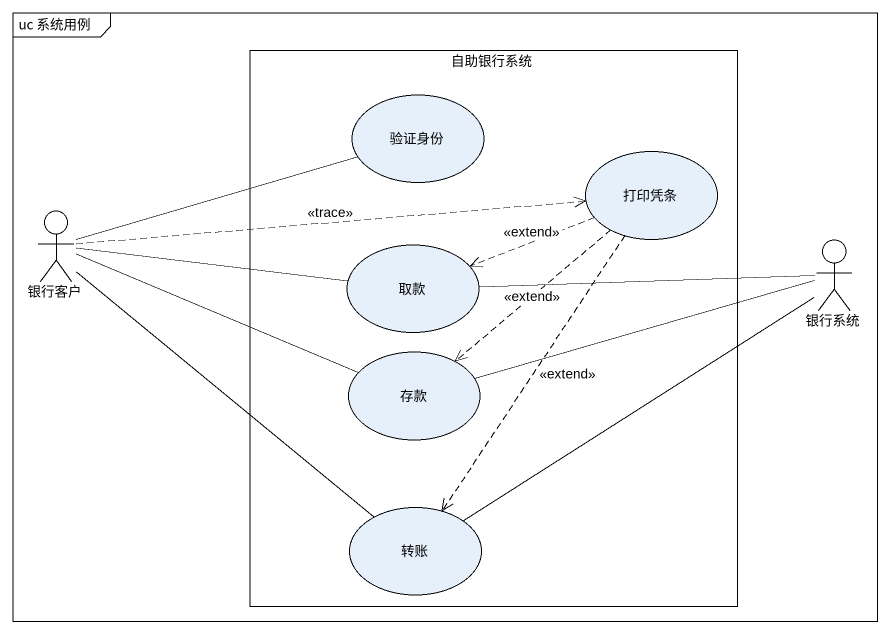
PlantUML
@startuml
mainframe uc 系统用例
rectangle 自助银行系统 {
  usecase 验证身份
  usecase 打印凭条
  usecase 取款
  usecase 存款
  usecase 转账
}
actor 银行客户
actor 银行系统
打印凭条 .left.> 取款 : <<extend>>
打印凭条 ..> 存款 : <<extend>>
打印凭条 ..> 转账 : <<extend>>
银行客户 -right- 验证身份
银行客户 .right.> 打印凭条 : <<trace>>
银行客户 -right- 取款
银行客户 -right- 存款
银行客户 -- 转账
取款 -right- 银行系统
存款 -right- 银行系统
转账 -up- 银行系统
@enduml
